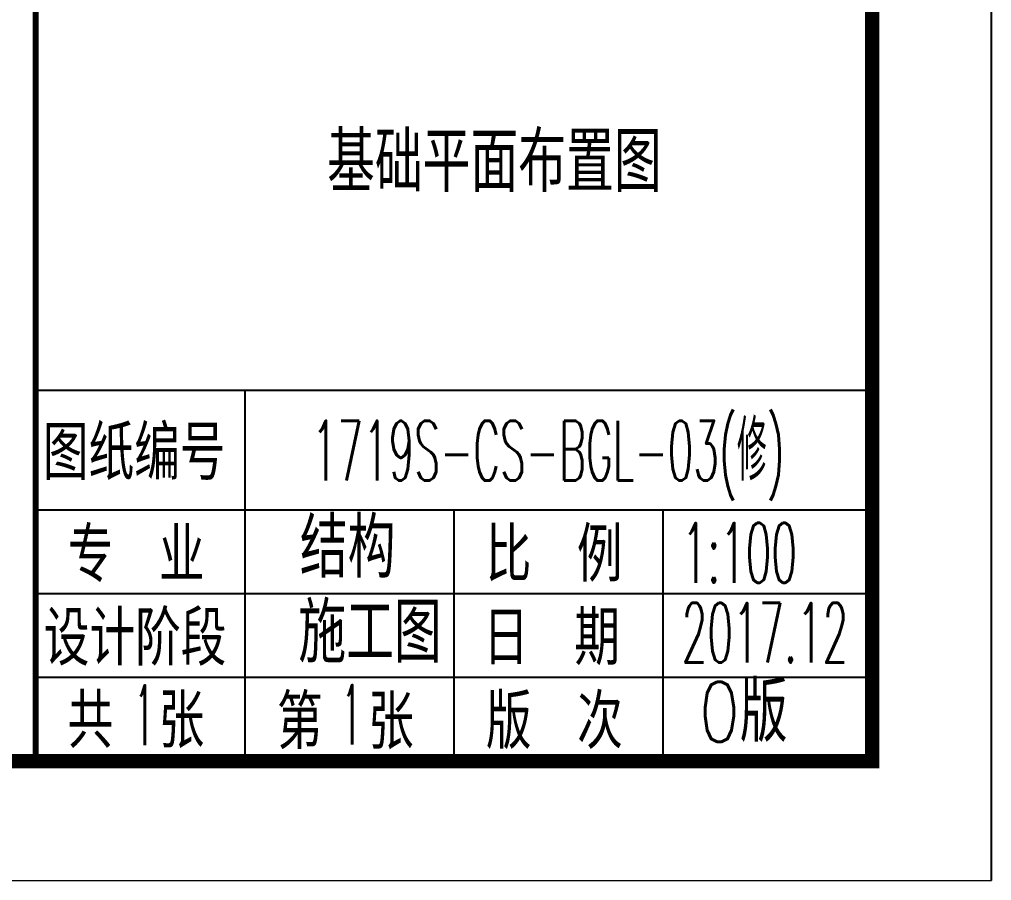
# Model space of a CAD drawing. Extents: x -472319 to -112444, y -516749 to -5704.
# Drawn here: x -329574 to -321439, y -196043 to -188837 of the extents above; entities that cross this region are included whole.
import ezdxf

# ---------------------------------------------------------------- set-up
doc = ezdxf.new("R2010")
doc.units = 0
doc.header["$LTSCALE"] = 100
doc.header["$MEASUREMENT"] = 0
doc.layers.add('FRAME', color=3, linetype='Continuous')
doc.layers.add('PUB_TEXT', color=7, linetype='Continuous')
doc.styles.add('_HZTXT', font='txt.shx', dxfattribs={"width": 0.35, "bigfont": 'hztxt.shx'})
doc.styles.add('FRAME', font='simhei.ttf', dxfattribs={"width": 0.7})

msp = doc.modelspace()

# ---------------------------------------------------------------- linework, layer by layer
at = {"layer": 'FRAME'}
for p, q in [((-321439.5, -196042.5), (-321439.5, -136642.5)), ((-329439.5, -137642.5), (-329439.5, -195042.5)), ((-322439.5, -195042.5), (-322439.5, -137642.5)), ((-322439.5, -191942.5), (-329439.5, -191942.5)), ((-327689.5, -191942.5), (-327689.5, -195042.5)), ((-322439.5, -192942.5), (-329439.5, -192942.5)), ((-325939.5, -192942.5), (-325939.5, -195042.5)), ((-324189.5, -192942.5), (-324189.5, -195042.5)), ((-322439.5, -193642.5), (-329439.5, -193642.5)), ((-322439.5, -194342.5), (-329439.5, -194342.5))]:
    msp.add_line(p, q, dxfattribs=at)
at = {"layer": 'FRAME', "lineweight": 140}
msp.add_line((-424039.5, -195042.5), (-322439.5, -195042.5), dxfattribs=at)
at = {"layer": 'FRAME', "lineweight": 18}
msp.add_line((-426539.5, -196042.5), (-321439.5, -196042.5), dxfattribs=at)
at = {"layer": 'FRAME', "lineweight": 35, "const_width": 120}
msp.add_lwpolyline([(-322439.5, -195042.5), (-424039.5, -195042.5), (-424039.5, -137642.5), (-322439.5, -137642.5), (-322439.5, -195042.5)], dxfattribs=at)
at = {"layer": 'FRAME', "const_width": 50}
msp.add_lwpolyline([(-329439.5, -137642.5), (-329439.5, -195042.5)], dxfattribs=at)

# ---------------------------------------------------------------- texts
at = {"layer": 'FRAME', "style": 'FRAME', "width": 0.7}
for s, p in [('图纸编号', (-329377.758, -192646.995)), ('专  业', (-329170.118, -193501.489)), ('比  例', (-325672.477, -193499.242)), ('设计阶段', (-329369.893, -194199.242)), ('日  期', (-325693.713, -194195.871)), ('共  张', (-329171.691, -194889.129)), ('第  张', (-327419.331, -194899.242)), ('版  次', (-325670.118, -194895.871))]:
    msp.add_text(s, height=400, dxfattribs=at).set_placement(p)
at = {"layer": 'PUB_TEXT', "style": '_HZTXT'}
for s, width, p in [('基础平面布置图', 0.8, (-327000.094, -190280.233)), ('1719S-CS-BGL-03(修)', 0.5, (-327127.331, -192695.193)), ('结构', 0.8, (-327227.625, -193507.733)), ('1:100', 0.5, (-324032.202, -193550.487)), ('施工图', 0.8, (-327240.702, -194218.987)), ('2017.12', 0.5, (-324032.202, -194218.987)), ('0版', 0.8, (-323888.702, -194880.487)), ('1', 0.35, (-328606.999, -194908.5)), ('1', 0.35, (-326871.458, -194905.005))]:
    msp.add_text(s, height=500, dxfattribs=dict(at, width=width)).set_placement(p)

doc.saveas('drawing.dxf')
